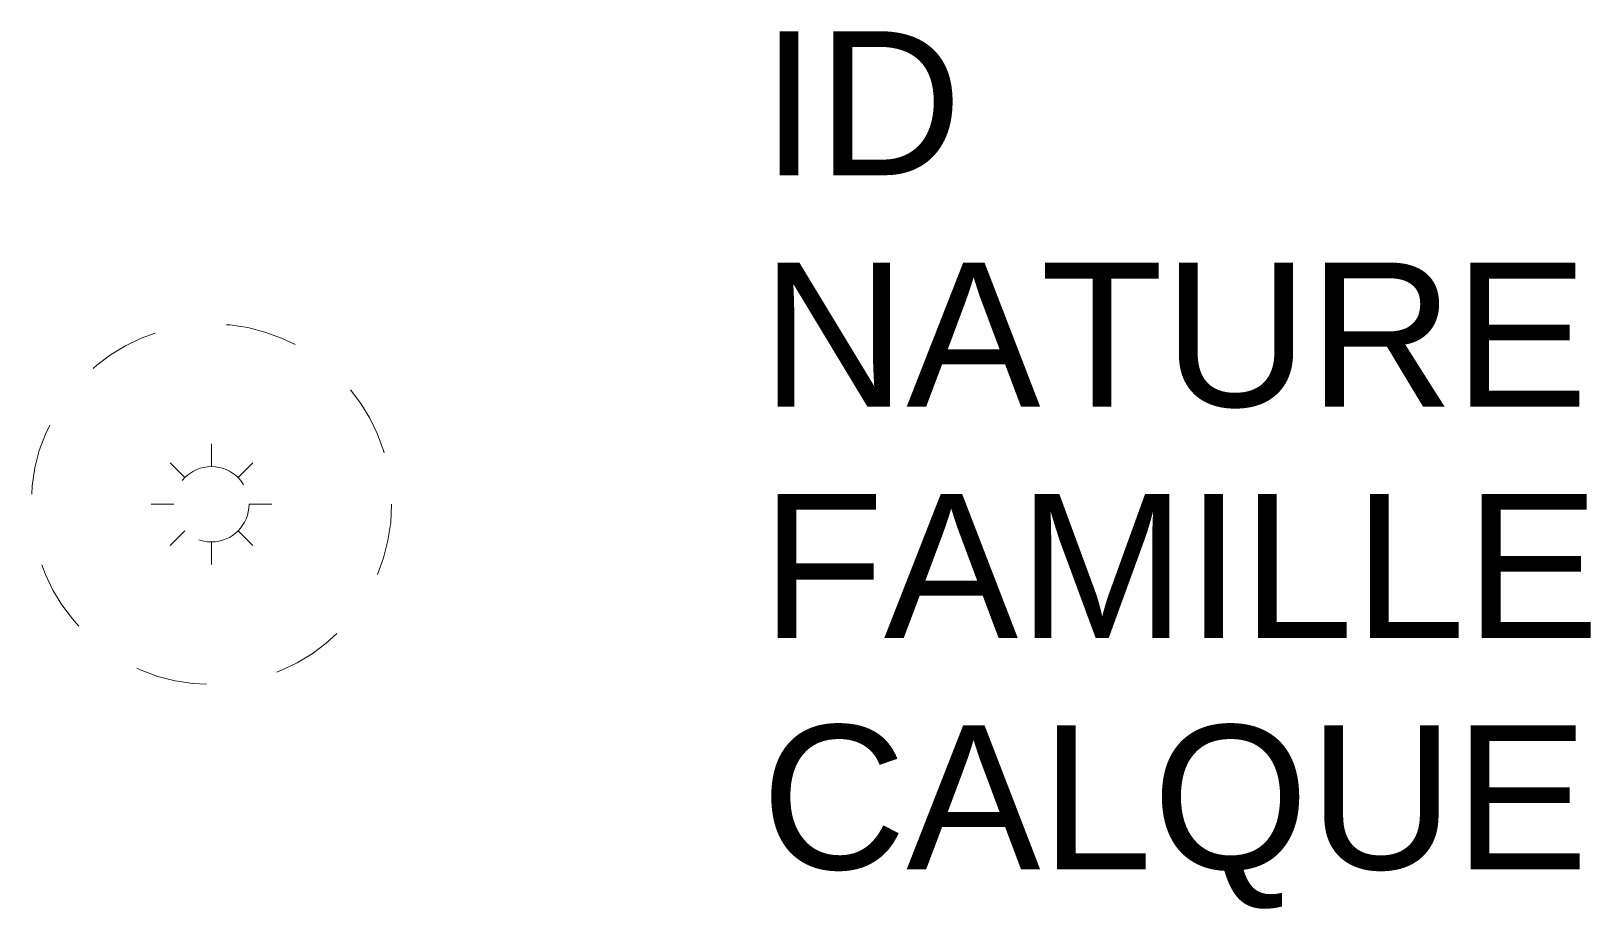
# Model space of a CAD drawing. Header units: metres. Extents: x 3142.8 to 3144.96, y 1845 to 1846.22.
import ezdxf

# ---------------------------------------------------------------- set-up
doc = ezdxf.new("R2010")
doc.units = ezdxf.units.M
doc.linetypes.add('Socle_Continu', pattern=[2.5, 2.5, 0])
doc.linetypes.add('Socle_Discontinu', pattern=[0.075, 0.05, -0.025])
doc.layers.add('ECPUB_SCT', color=30, linetype='Socle_Continu', lineweight=13)
doc.styles.get("Standard").update_dxf_attribs({"font": 'arial.ttf'})

msp = doc.modelspace()

# ---------------------------------------------------------------- linework, layer by layer
at = {"layer": 'ECPUB_SCT', "linetype": 'Socle_Discontinu'}
for p, q in [((3143.0492, 1845.6119), (3143.0492, 1845.6433)), ((3143.0122, 1845.5965), (3142.9917, 1845.6171)), ((3143.0863, 1845.5965), (3143.1068, 1845.6171)), ((3142.9969, 1845.5595), (3142.9655, 1845.5595)), ((3143.1016, 1845.5595), (3143.133, 1845.5595)), ((3142.9917, 1845.502), (3143.0122, 1845.5225)), ((3143.0863, 1845.5225), (3143.1068, 1845.502)), ((3143.0492, 1845.5072), (3143.0492, 1845.4758))]:
    msp.add_line(p, q, dxfattribs=at)
for radius in [0.2503, 0.0523]:
    msp.add_circle((3143.0492, 1845.5595), radius, dxfattribs=at)

# ---------------------------------------------------------------- texts
at = {"layer": 'ECPUB_SCT', "linetype": 'Socle_Discontinu', "flags": 9}
for tag, p, s in [('ID', (3143.8126, 1846.0164), 'GP_0523'), ('NATURE', (3143.8126, 1845.6951), 'Chambre circulaire'), ('FAMILLE', (3143.8126, 1845.3739), 'Eclairage public'), ('CALQUE', (3143.8126, 1845.0526), 'ECPUB_SCT')]:
    msp.add_attdef(tag, p, s, height=0.2, dxfattribs=at)

doc.saveas('drawing.dxf')
